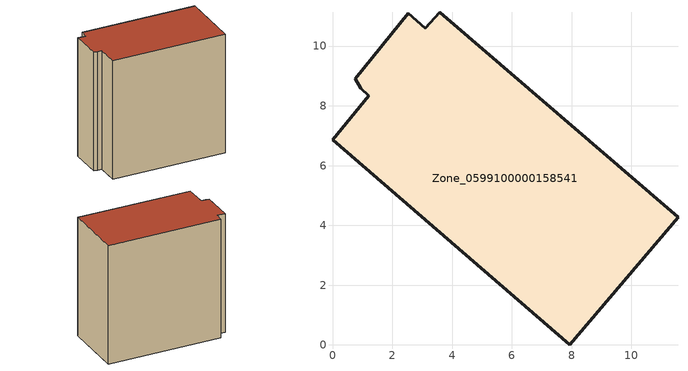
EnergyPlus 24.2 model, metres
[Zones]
Zone_0599100000158541
 floor ground (C_G): 0.94,8.58 0.76,8.9 2.54,11.1 3.1,10.6 3.59,11.14 11.56,4.28 7.94,0 0,6.86 1.22,8.34 z0
 wall outside (C_F): 3.1,10.6 2.54,11.1 0.76,8.9 0.94,8.58 1.22,8.34 0,6.86 7.94,0 11.56,4.28 3.59,11.14 3.1,10.6 z0:11.21
 roof outside (C_R): 0.76,8.9 0.94,8.58 1.22,8.34 0,6.86 7.94,0 11.56,4.28 3.59,11.14 3.1,10.6 2.54,11.1 z11.21
[BUILDING]
Pand.0599100000158541: North Axis=0; Terrain=City; Loads Convergence Tolerance Value=0.04; Temperature Convergence Tolerance Value=0.4; Solar Distribution=FullExterior; Maximum Number of Warmup Days=25; Minimum Number of Warmup Days=1
[Site:Location]
Rotterdam.The.Hague.AP_ZH_NLD Design_Conditions: Latitude=51.96; Longitude=4.45; Time Zone=1; Elevation=-4.5
[SITE:GROUNDTEMPERATURE:BUILDINGSURFACE]
18, 18, 18, 18, 18, 18, 18, 18, 18, 18, 18, 18
[MATERIAL] Thermal Absorptance=0.9; Solar Absorptance=0.7; Visible Absorptance=0.7
Name | Roughness | Thickness | Conductivity | Density | Specific Heat
G.TI.1946 | MediumSmooth | 0.15 | 1 | 540 | 1210
F.TI.1946 | Rough | 0.3 | 0.857143 | 1920 | 840
R.TI.1946 | MediumRough | 0.2 | 0.1 | 1500 | 1000
[CONSTRUCTION]
C_G: G.TI.1946
C_F: F.TI.1946
C_R: R.TI.1946
[ZONE]
Zone_0599100000158541: Type=1; Multiplier=1; Ceiling Height=Autocalculate; Volume=Autocalculate; Floor Area=autocalculate; Part of Total Floor Area=Yes
[ZONEINFILTRATION:DESIGNFLOWRATE]
Infil_Zone_0599100000158541: Zone or ZoneList or Space or SpaceList=Zone_0599100000158541; Schedule=AlwaysOn; Design Flow Rate Calculation Method=Flow/Area; Flow Rate per Floor Area=0.003; Constant Term Coefficient=1; Temperature Term Coefficient=0; Velocity Term Coefficient=0; Velocity Squared Term Coefficient=0
[HVACTEMPLATE:ZONE:IDEALLOADSAIRSYSTEM]
Zone_0599100000158541: Maximum Heating Supply Air Temperature=50; Minimum Cooling Supply Air Temperature=13; Maximum Heating Supply Air Humidity Ratio=0.0156; Minimum Cooling Supply Air Humidity Ratio=0.0077; Heating Limit=NoLimit; Cooling Limit=NoLimit; Dehumidification Control Type=ConstantSensibleHeatRatio; Cooling Sensible Heat Ratio=0.7; Dehumidification Setpoint=60; Humidification Control Type=None; Humidification Setpoint=30; Outdoor Air Method=None; Outdoor Air Flow Rate per Person=0.00944; Outdoor Air Flow Rate per Zone Floor Area=0; Outdoor Air Flow Rate per Zone=0; Demand Controlled Ventilation Type=None; Outdoor Air Economizer Type=NoEconomizer; Heat Recovery Type=None; Sensible Heat Recovery Effectiveness=0.7; Latent Heat Recovery Effectiveness=0.65
[ZONECONTROL:THERMOSTAT]
ThermostatControl_Zone_0599100000158541: Zone or ZoneList=Zone_0599100000158541; Control Type Schedule=DualSetpointControlType; Control 1=Thermostat_Zone_0599100000158541; Temperature Difference Between Cutout And Setpoint=0
[THERMOSTATSETPOINT:DUALSETPOINT]
Thermostat_Zone_0599100000158541: Heating Setpoint Temperature Schedule=HeatingSetpoint_Zone_0599100000158541; Cooling Setpoint Temperature Schedule=CoolingSetpoint_Zone_0599100000158541
[SCHEDULE:COMPACT]
HeatingSetpoint_Zone_0599100000158541: Through: 12/31, For: AllDays, Until: 24:00, 21
CoolingSetpoint_Zone_0599100000158541: Through: 12/31, For: AllDays, Until: 24:00, 24
DualSetpointControlType: Through: 12/31, For: AllDays, Until: 24:00, 4
AlwaysOn: Through: 12/31, For: AllDays, Until: 24:00, 1
